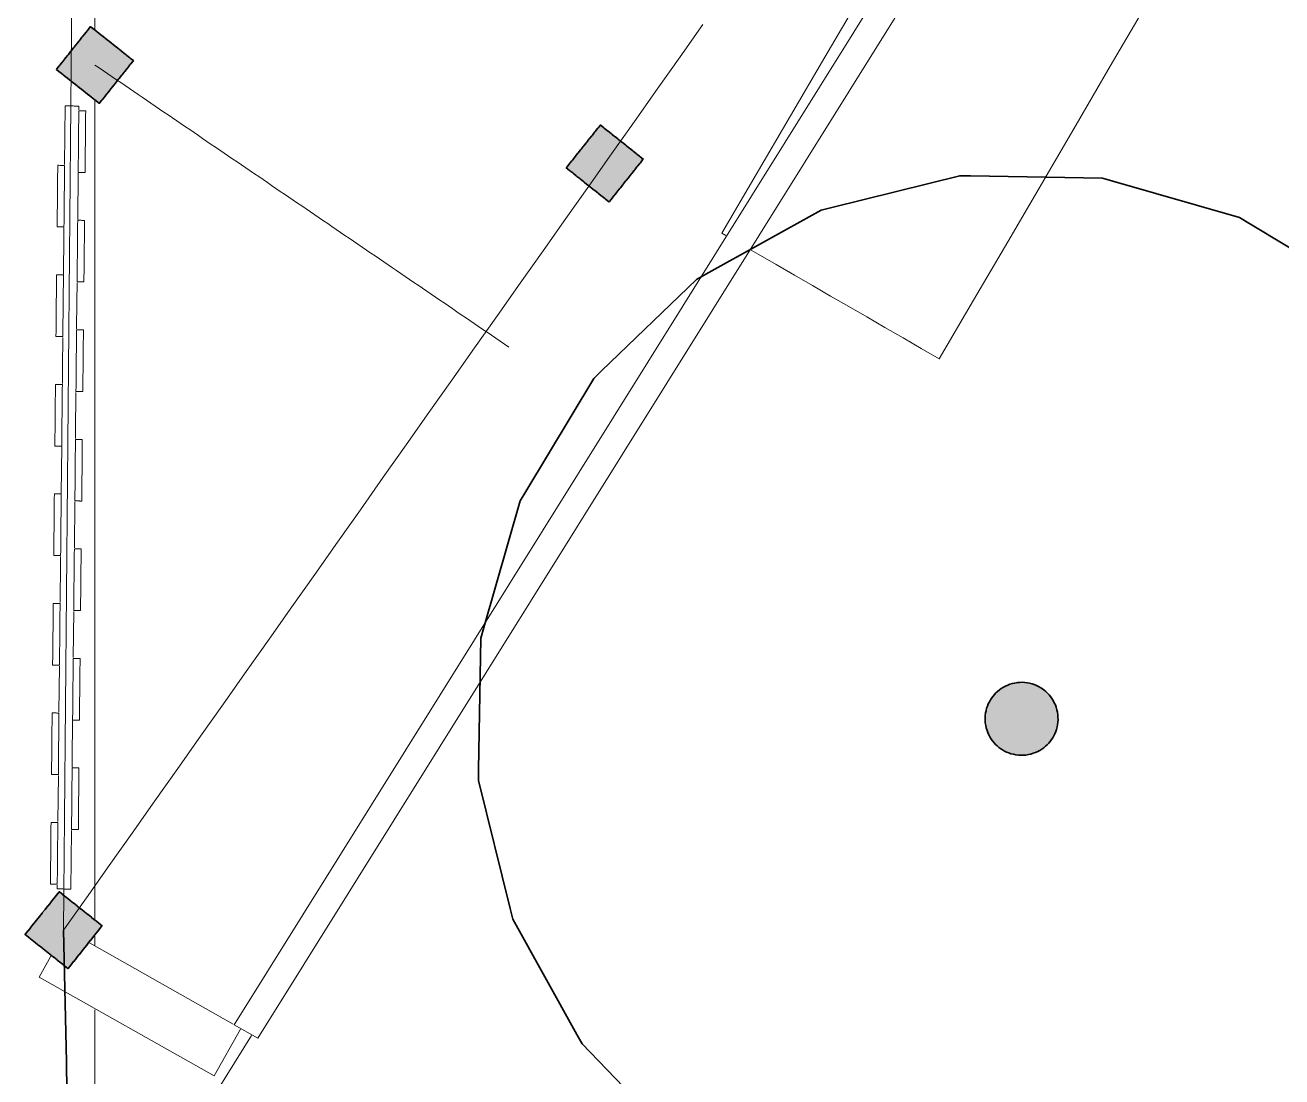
# Model space of a CAD drawing. Header units: millimetres. Extents: x -100577 to 287200, y -212120 to 238461.
# Drawn here: x 32146 to 34899, y 3415 to 5719 of the extents above; entities that cross this region are included whole.
import ezdxf

# ---------------------------------------------------------------- set-up
doc = ezdxf.new("R2010")
doc.units = ezdxf.units.MM
for name, color, linetype, lineweight in [('01_切断（構造・壁）', 7, 'Continuous', 35), ('10_見えがかり', 7, 'Continuous', 13), ('30_敷地・外構', 8, 'Continuous', 9)]:
    doc.layers.add(name, color=color, linetype=linetype, lineweight=lineweight)

msp = doc.modelspace()

# ---------------------------------------------------------------- hatches: boundary and pattern name
at = {"layer": '01_切断（構造・壁）'}
for points in [[(32222.8, 5615.9), (32221.2, 5617.1), (32215, 5622.1), (32216.2, 5623.6), (32221.2, 5629.9), (32222.4, 5631.5), (32227.4, 5637.7), (32228.7, 5639.3), (32233.6, 5645.6), (32234.9, 5647.1), (32239.9, 5653.4), (32241.1, 5654.9), (32246.1, 5661.2), (32247.3, 5662.8), (32252.3, 5669), (32253.6, 5670.6), (32258.5, 5676.9), (32259.8, 5678.4), (32264.8, 5684.7), (32266, 5686.3), (32271, 5692.5), (32272.2, 5694.1), (32277.2, 5700.3), (32278.5, 5701.9), (32283.5, 5708.2), (32284.7, 5709.7), (32289.7, 5716), (32291.2, 5714.7), (32297.5, 5709.8), (32299.1, 5708.5), (32305.3, 5703.5), (32306.9, 5702.3), (32313.2, 5697.3), (32314.7, 5696.1), (32321, 5691.1), (32322.5, 5689.8), (32328.8, 5684.9), (32330.4, 5683.6), (32336.6, 5678.6), (32338.2, 5677.4), (32344.5, 5672.4), (32346, 5671.2), (32352.3, 5666.2), (32353.8, 5664.9), (32360.1, 5660), (32361.7, 5658.7), (32367.9, 5653.7), (32369.5, 5652.5), (32375.8, 5647.5), (32377.3, 5646.3), (32383.6, 5641.3), (32382.3, 5639.7), (32377.4, 5633.5), (32376.1, 5631.9), (32371.1, 5625.6), (32369.9, 5624.1), (32364.9, 5617.8), (32363.7, 5616.2), (32358.7, 5610), (32357.4, 5608.4), (32352.5, 5602.2), (32351.2, 5600.6), (32346.2, 5594.3), (32345, 5592.8), (32340, 5586.5), (32338.8, 5584.9), (32333.8, 5578.7), (32332.5, 5577.1), (32327.6, 5570.9), (32326.3, 5569.3), (32321.3, 5563), (32320.1, 5561.5), (32315.1, 5555.2), (32313.9, 5553.6), (32308.9, 5547.4), (32307.3, 5548.6), (32301.1, 5553.6), (32299.5, 5554.8), (32293.2, 5559.8), (32291.7, 5561.1), (32285.4, 5566.1), (32283.8, 5567.3), (32277.6, 5572.3), (32276, 5573.5), (32269.8, 5578.5), (32268.2, 5579.7), (32261.9, 5584.7), (32260.4, 5586), (32254.1, 5591), (32252.5, 5592.2), (32246.3, 5597.2), (32244.7, 5598.4), (32238.5, 5603.4), (32236.9, 5604.6), (32230.6, 5609.6), (32229.1, 5610.9)], [(33339.5, 5400.1), (33338, 5401.3), (33331.7, 5406.3), (33332.9, 5407.9), (33337.9, 5414.1), (33339.2, 5415.7), (33344.1, 5422), (33345.4, 5423.5), (33350.4, 5429.8), (33351.6, 5431.4), (33356.6, 5437.6), (33357.8, 5439.2), (33362.8, 5445.5), (33364.1, 5447), (33369, 5453.3), (33370.3, 5454.8), (33375.3, 5461.1), (33376.5, 5462.7), (33381.5, 5468.9), (33382.7, 5470.5), (33387.7, 5476.8), (33389, 5478.3), (33393.9, 5484.6), (33395.2, 5486.1), (33400.2, 5492.4), (33401.4, 5494), (33406.4, 5500.2), (33408, 5499), (33414.2, 5494), (33415.8, 5492.8), (33422, 5487.8), (33423.6, 5486.5), (33429.9, 5481.6), (33431.4, 5480.3), (33437.7, 5475.3), (33439.3, 5474.1), (33445.5, 5469.1), (33447.1, 5467.9), (33453.4, 5462.9), (33454.9, 5461.6), (33461.2, 5456.7), (33462.7, 5455.4), (33469, 5450.4), (33470.6, 5449.2), (33476.8, 5444.2), (33478.4, 5443), (33484.7, 5438), (33486.2, 5436.7), (33492.5, 5431.8), (33494, 5430.5), (33500.3, 5425.5), (33499.1, 5424), (33494.1, 5417.7), (33492.8, 5416.1), (33487.9, 5409.9), (33486.6, 5408.3), (33481.6, 5402.1), (33480.4, 5400.5), (33475.4, 5394.2), (33474.2, 5392.7), (33469.2, 5386.4), (33467.9, 5384.8), (33463, 5378.6), (33461.7, 5377), (33456.7, 5370.7), (33455.5, 5369.2), (33450.5, 5362.9), (33449.3, 5361.4), (33444.3, 5355.1), (33443, 5353.5), (33438.1, 5347.3), (33436.8, 5345.7), (33431.8, 5339.4), (33430.6, 5337.9), (33425.6, 5331.6), (33424, 5332.9), (33417.8, 5337.8), (33416.2, 5339.1), (33410, 5344.1), (33408.4, 5345.3), (33402.1, 5350.3), (33400.6, 5351.5), (33394.3, 5356.5), (33392.7, 5357.8), (33386.5, 5362.7), (33384.9, 5364), (33378.6, 5369), (33377.1, 5370.2), (33370.8, 5375.2), (33369.3, 5376.4), (33363, 5381.4), (33361.4, 5382.7), (33355.2, 5387.6), (33353.6, 5388.9), (33347.3, 5393.9), (33345.8, 5395.1)], [(34397.3, 4157.2), (34394.7, 4153.5), (34391.7, 4149.3), (34388.7, 4146), (34385.3, 4142.2), (34381.7, 4139.1), (34377.7, 4135.6), (34373.6, 4132.8), (34369, 4129.8), (34364.5, 4127.6), (34359.4, 4125.1), (34354.5, 4123.5), (34349, 4121.7), (34343.9, 4120.7), (34338.2, 4119.7), (34333, 4119.4), (34327.2, 4119.2), (34322, 4119.6), (34316.3, 4120.2), (34311.4, 4121.3), (34305.9, 4122.6), (34301.3, 4124.3), (34296.1, 4126.3), (34291.9, 4128.5), (34287.2, 4131), (34283.5, 4133.6), (34279.3, 4136.5), (34275.9, 4139.6), (34272.1, 4143), (34269, 4146.6), (34265.5, 4150.6), (34262.8, 4154.7), (34259.8, 4159.3), (34257.5, 4163.8), (34255.1, 4168.9), (34253.4, 4173.8), (34251.6, 4179.2), (34250.7, 4184.3), (34249.6, 4190.1), (34249.4, 4195.3), (34249.1, 4201.1), (34249.6, 4206.2), (34250.1, 4212), (34251.3, 4216.9), (34252.6, 4222.4), (34254.3, 4227), (34256.2, 4232.2), (34258.5, 4236.3), (34261, 4241), (34263.6, 4244.8), (34266.5, 4248.9), (34269.5, 4252.3), (34273, 4256.1), (34276.5, 4259.2), (34280.5, 4262.7), (34284.6, 4265.4), (34289.2, 4268.5), (34293.8, 4270.7), (34298.9, 4273.2), (34303.7, 4274.8), (34309.2, 4276.6), (34314.3, 4277.6), (34320.1, 4278.6), (34325.2, 4278.9), (34331.1, 4279.1), (34336.2, 4278.6), (34341.9, 4278.1), (34346.8, 4277), (34352.4, 4275.7), (34357, 4274), (34362.1, 4272), (34366.3, 4269.8), (34371, 4267.3), (34374.7, 4264.7), (34378.9, 4261.8), (34382.3, 4258.7), (34386.1, 4255.3), (34389.2, 4251.7), (34392.7, 4247.7), (34395.4, 4243.6), (34398.5, 4239), (34400.7, 4234.5), (34403.2, 4229.4), (34404.8, 4224.5), (34406.6, 4219), (34407.5, 4213.9), (34408.6, 4208.2), (34408.8, 4203), (34409.1, 4197.2), (34408.6, 4192.1), (34408.1, 4186.3), (34406.9, 4181.4), (34405.7, 4175.9), (34403.9, 4171.3), (34402, 4166.1), (34399.8, 4161.9)], [(32154.3, 3720.2), (32153.9, 3720.5), (32146.5, 3726.4), (32146.8, 3726.8), (32152.7, 3734.3), (32153, 3734.7), (32158.9, 3742.1), (32159.2, 3742.5), (32165.1, 3749.9), (32165.5, 3750.3), (32171.4, 3757.7), (32171.7, 3758.2), (32177.6, 3765.6), (32177.9, 3766), (32183.8, 3773.4), (32184.1, 3773.8), (32190, 3781.2), (32190.4, 3781.6), (32196.3, 3789), (32196.6, 3789.5), (32202.5, 3796.9), (32202.8, 3797.3), (32208.7, 3804.7), (32209, 3805.1), (32214.9, 3812.5), (32215.3, 3812.9), (32221.2, 3820.3), (32221.6, 3820), (32229, 3814.1), (32229.4, 3813.8), (32236.8, 3807.9), (32237.2, 3807.6), (32244.6, 3801.7), (32245.1, 3801.3), (32252.5, 3795.4), (32252.9, 3795.1), (32260.3, 3789.2), (32260.7, 3788.9), (32268.1, 3783), (32268.5, 3782.7), (32275.9, 3776.8), (32276.4, 3776.4), (32283.8, 3770.5), (32284.2, 3770.2), (32291.6, 3764.3), (32292, 3764), (32299.4, 3758.1), (32299.8, 3757.8), (32307.3, 3751.9), (32307.7, 3751.5), (32315.1, 3745.6), (32314.7, 3745.2), (32308.9, 3737.8), (32308.5, 3737.4), (32302.6, 3730), (32302.3, 3729.6), (32296.4, 3722.2), (32296.1, 3721.8), (32290.2, 3714.3), (32289.8, 3713.9), (32284, 3706.5), (32283.6, 3706.1), (32277.7, 3698.7), (32277.4, 3698.3), (32271.5, 3690.9), (32271.2, 3690.5), (32265.3, 3683), (32264.9, 3682.6), (32259.1, 3675.2), (32258.7, 3674.8), (32252.8, 3667.4), (32252.5, 3667), (32246.6, 3659.6), (32246.3, 3659.1), (32240.4, 3651.7), (32240, 3652.1), (32232.5, 3658), (32232.1, 3658.3), (32224.7, 3664.2), (32224.3, 3664.5), (32216.9, 3670.4), (32216.5, 3670.7), (32209.1, 3676.6), (32208.7, 3677), (32201.2, 3682.9), (32200.8, 3683.2), (32193.4, 3689.1), (32193, 3689.4), (32185.6, 3695.3), (32185.2, 3695.6), (32177.8, 3701.5), (32177.4, 3701.9), (32169.9, 3707.8), (32169.5, 3708.1), (32162.1, 3714), (32161.7, 3714.3)]]:
    msp.add_hatch(color=7, dxfattribs=at).paths.add_polyline_path(points)

# ---------------------------------------------------------------- linework, layer by layer
for points in [[(32222.8, 5615.9), (32221.2, 5617.1), (32215, 5622.1), (32216.2, 5623.6), (32221.2, 5629.9), (32222.4, 5631.5), (32227.4, 5637.7), (32228.7, 5639.3), (32233.6, 5645.6), (32234.9, 5647.1), (32239.9, 5653.4), (32241.1, 5654.9), (32246.1, 5661.2), (32247.3, 5662.8), (32252.3, 5669), (32253.6, 5670.6), (32258.5, 5676.9), (32259.8, 5678.4), (32264.8, 5684.7), (32266, 5686.3), (32271, 5692.5), (32272.2, 5694.1), (32277.2, 5700.3), (32278.5, 5701.9), (32283.5, 5708.2), (32284.7, 5709.7), (32289.7, 5716), (32291.2, 5714.7), (32297.5, 5709.8), (32299.1, 5708.5), (32305.3, 5703.5), (32306.9, 5702.3), (32313.2, 5697.3), (32314.7, 5696.1), (32321, 5691.1), (32322.5, 5689.8), (32328.8, 5684.9), (32330.4, 5683.6), (32336.6, 5678.6), (32338.2, 5677.4), (32344.5, 5672.4), (32346, 5671.2), (32352.3, 5666.2), (32353.8, 5664.9), (32360.1, 5660), (32361.7, 5658.7), (32367.9, 5653.7), (32369.5, 5652.5), (32375.8, 5647.5), (32377.3, 5646.3), (32383.6, 5641.3), (32382.3, 5639.7), (32377.4, 5633.5), (32376.1, 5631.9), (32371.1, 5625.6), (32369.9, 5624.1), (32364.9, 5617.8), (32363.7, 5616.2), (32358.7, 5610), (32357.4, 5608.4), (32352.5, 5602.2), (32351.2, 5600.6), (32346.2, 5594.3), (32345, 5592.8), (32340, 5586.5), (32338.8, 5584.9), (32333.8, 5578.7), (32332.5, 5577.1), (32327.6, 5570.9), (32326.3, 5569.3), (32321.3, 5563), (32320.1, 5561.5), (32315.1, 5555.2), (32313.9, 5553.6), (32308.9, 5547.4), (32307.3, 5548.6), (32301.1, 5553.6), (32299.5, 5554.8), (32293.2, 5559.8), (32291.7, 5561.1), (32285.4, 5566.1), (32283.8, 5567.3), (32277.6, 5572.3), (32276, 5573.5), (32269.8, 5578.5), (32268.2, 5579.7), (32261.9, 5584.7), (32260.4, 5586), (32254.1, 5591), (32252.5, 5592.2), (32246.3, 5597.2), (32244.7, 5598.4), (32238.5, 5603.4), (32236.9, 5604.6), (32230.6, 5609.6), (32229.1, 5610.9), (32222.8, 5615.9)], [(33339.5, 5400.1), (33338, 5401.3), (33331.7, 5406.3), (33332.9, 5407.9), (33337.9, 5414.1), (33339.2, 5415.7), (33344.1, 5422), (33345.4, 5423.5), (33350.4, 5429.8), (33351.6, 5431.4), (33356.6, 5437.6), (33357.8, 5439.2), (33362.8, 5445.5), (33364.1, 5447), (33369, 5453.3), (33370.3, 5454.8), (33375.3, 5461.1), (33376.5, 5462.7), (33381.5, 5468.9), (33382.7, 5470.5), (33387.7, 5476.8), (33389, 5478.3), (33393.9, 5484.6), (33395.2, 5486.1), (33400.2, 5492.4), (33401.4, 5494), (33406.4, 5500.2), (33408, 5499), (33414.2, 5494), (33415.8, 5492.8), (33422, 5487.8), (33423.6, 5486.5), (33429.9, 5481.6), (33431.4, 5480.3), (33437.7, 5475.3), (33439.3, 5474.1), (33445.5, 5469.1), (33447.1, 5467.9), (33453.4, 5462.9), (33454.9, 5461.6), (33461.2, 5456.7), (33462.7, 5455.4), (33469, 5450.4), (33470.6, 5449.2), (33476.8, 5444.2), (33478.4, 5443), (33484.7, 5438), (33486.2, 5436.7), (33492.5, 5431.8), (33494, 5430.5), (33500.3, 5425.5), (33499.1, 5424), (33494.1, 5417.7), (33492.8, 5416.1), (33487.9, 5409.9), (33486.6, 5408.3), (33481.6, 5402.1), (33480.4, 5400.5), (33475.4, 5394.2), (33474.2, 5392.7), (33469.2, 5386.4), (33467.9, 5384.8), (33463, 5378.6), (33461.7, 5377), (33456.7, 5370.7), (33455.5, 5369.2), (33450.5, 5362.9), (33449.3, 5361.4), (33444.3, 5355.1), (33443, 5353.5), (33438.1, 5347.3), (33436.8, 5345.7), (33431.8, 5339.4), (33430.6, 5337.9), (33425.6, 5331.6), (33424, 5332.9), (33417.8, 5337.8), (33416.2, 5339.1), (33410, 5344.1), (33408.4, 5345.3), (33402.1, 5350.3), (33400.6, 5351.5), (33394.3, 5356.5), (33392.7, 5357.8), (33386.5, 5362.7), (33384.9, 5364), (33378.6, 5369), (33377.1, 5370.2), (33370.8, 5375.2), (33369.3, 5376.4), (33363, 5381.4), (33361.4, 5382.7), (33355.2, 5387.6), (33353.6, 5388.9), (33347.3, 5393.9), (33345.8, 5395.1), (33339.5, 5400.1)], [(33354.8, 3507.6), (33214.8, 3760.2), (33209, 3783.4), (33139.2, 4063.6), (33139.6, 4087.4), (33144.6, 4376.2), (33151.2, 4399.1), (33230.8, 4676.7), (33243.1, 4697.2), (33391.8, 4944.7), (33409, 4961.3), (33616.7, 5161.9), (33637.6, 5173.4), (33890.2, 5313.4), (33913.3, 5319.2), (34193.5, 5389.1), (34217.4, 5388.7), (34506.1, 5383.6), (34529.1, 5377), (34806.7, 5297.4), (34827.1, 5285.1), (35074.7, 5136.4)], [(34397.3, 4157.2), (34394.7, 4153.5), (34391.7, 4149.3), (34388.7, 4146), (34385.3, 4142.2), (34381.7, 4139.1), (34377.7, 4135.6), (34373.6, 4132.8), (34369, 4129.8), (34364.5, 4127.6), (34359.4, 4125.1), (34354.5, 4123.5), (34349, 4121.7), (34343.9, 4120.7), (34338.2, 4119.7), (34333, 4119.4), (34327.2, 4119.2), (34322, 4119.6), (34316.3, 4120.2), (34311.4, 4121.3), (34305.9, 4122.6), (34301.3, 4124.3), (34296.1, 4126.3), (34291.9, 4128.5), (34287.2, 4131), (34283.5, 4133.6), (34279.3, 4136.5), (34275.9, 4139.6), (34272.1, 4143), (34269, 4146.6), (34265.5, 4150.6), (34262.8, 4154.7), (34259.8, 4159.3), (34257.5, 4163.8), (34255.1, 4168.9), (34253.4, 4173.8), (34251.6, 4179.2), (34250.7, 4184.3), (34249.6, 4190.1), (34249.4, 4195.3), (34249.1, 4201.1), (34249.6, 4206.2), (34250.1, 4212), (34251.3, 4216.9), (34252.6, 4222.4), (34254.3, 4227), (34256.2, 4232.2), (34258.5, 4236.3), (34261, 4241), (34263.6, 4244.8), (34266.5, 4248.9), (34269.5, 4252.3), (34273, 4256.1), (34276.5, 4259.2), (34280.5, 4262.7), (34284.6, 4265.4), (34289.2, 4268.5), (34293.8, 4270.7), (34298.9, 4273.2), (34303.7, 4274.8), (34309.2, 4276.6), (34314.3, 4277.6), (34320.1, 4278.6), (34325.2, 4278.9), (34331.1, 4279.1), (34336.2, 4278.6), (34341.9, 4278.1), (34346.8, 4277), (34352.4, 4275.7), (34357, 4274), (34362.1, 4272), (34366.3, 4269.8), (34371, 4267.3), (34374.7, 4264.7), (34378.9, 4261.8), (34382.3, 4258.7), (34386.1, 4255.3), (34389.2, 4251.7), (34392.7, 4247.7), (34395.4, 4243.6), (34398.5, 4239), (34400.7, 4234.5), (34403.2, 4229.4), (34404.8, 4224.5), (34406.6, 4219), (34407.5, 4213.9), (34408.6, 4208.2), (34408.8, 4203), (34409.1, 4197.2), (34408.6, 4192.1), (34408.1, 4186.3), (34406.9, 4181.4), (34405.7, 4175.9), (34403.9, 4171.3), (34402, 4166.1), (34399.8, 4161.9), (34397.3, 4157.2)], [(32154.3, 3720.2), (32153.9, 3720.5), (32146.5, 3726.4), (32146.8, 3726.8), (32152.7, 3734.3), (32153, 3734.7), (32158.9, 3742.1), (32159.2, 3742.5), (32165.1, 3749.9), (32165.5, 3750.3), (32171.4, 3757.7), (32171.7, 3758.2), (32177.6, 3765.6), (32177.9, 3766), (32183.8, 3773.4), (32184.1, 3773.8), (32190, 3781.2), (32190.4, 3781.6), (32196.3, 3789), (32196.6, 3789.5), (32202.5, 3796.9), (32202.8, 3797.3), (32208.7, 3804.7), (32209, 3805.1), (32214.9, 3812.5), (32215.3, 3812.9), (32221.2, 3820.3), (32221.6, 3820), (32229, 3814.1), (32229.4, 3813.8), (32236.8, 3807.9), (32237.2, 3807.6), (32244.6, 3801.7), (32245.1, 3801.3), (32252.5, 3795.4), (32252.9, 3795.1), (32260.3, 3789.2), (32260.7, 3788.9), (32268.1, 3783), (32268.5, 3782.7), (32275.9, 3776.8), (32276.4, 3776.4), (32283.8, 3770.5), (32284.2, 3770.2), (32291.6, 3764.3), (32292, 3764), (32299.4, 3758.1), (32299.8, 3757.8), (32307.3, 3751.9), (32307.7, 3751.5), (32315.1, 3745.6), (32314.7, 3745.2), (32308.9, 3737.8), (32308.5, 3737.4), (32302.6, 3730), (32302.3, 3729.6), (32296.4, 3722.2), (32296.1, 3721.8), (32290.2, 3714.3), (32289.8, 3713.9), (32284, 3706.5), (32283.6, 3706.1), (32277.7, 3698.7), (32277.4, 3698.3), (32271.5, 3690.9), (32271.2, 3690.5), (32265.3, 3683), (32264.9, 3682.6), (32259.1, 3675.2), (32258.7, 3674.8), (32252.8, 3667.4), (32252.5, 3667), (32246.6, 3659.6), (32246.3, 3659.1), (32240.4, 3651.7), (32240, 3652.1), (32232.5, 3658), (32232.1, 3658.3), (32224.7, 3664.2), (32224.3, 3664.5), (32216.9, 3670.4), (32216.5, 3670.7), (32209.1, 3676.6), (32208.7, 3677), (32201.2, 3682.9), (32200.8, 3683.2), (32193.4, 3689.1), (32193, 3689.4), (32185.6, 3695.3), (32185.2, 3695.6), (32177.8, 3701.5), (32177.4, 3701.9), (32169.9, 3707.8), (32169.5, 3708.1), (32162.1, 3714), (32161.7, 3714.3), (32154.3, 3720.2)], [(32238.1, 3383.5), (32237.5, 3414.8), (32237.4, 3415.7), (32236.8, 3446.9), (32236.8, 3447.8), (32236.1, 3479), (32236.1, 3479.9), (32235.4, 3511.2), (32235.4, 3512), (32234.8, 3543.3), (32234.8, 3544.2), (32234.1, 3575.4), (32234.1, 3576.3), (32233.4, 3607.5), (32233.4, 3608.4), (32232.8, 3639.7), (32232.8, 3640.6), (32232.1, 3671.8), (32232.1, 3672.7), (32231.4, 3703.9), (32231.4, 3704.8), (32230.8, 3736)], [(33567, 3279), (33366.4, 3486.8), (33354.8, 3507.6)]]:
    msp.add_lwpolyline(points, dxfattribs=at)
at = {"layer": '10_見えがかり'}
for points in [[(32604.3, 3528.9), (35695.3, 8482.1)], [(35746.7, 8451.1), (32656.5, 3499.4), (32604.3, 3528.9)], [(32299.2, 7304.6), (32299.2, 6904), (32299.3, 5904.1), (32299.3, 5710.9)], [(33681.1, 5258.3), (33672.7, 5263.2), (33747.8, 5391.8), (33822.9, 5520.4), (33898.1, 5649), (33973.2, 5777.6), (34048.3, 5906.2), (34123.4, 6034.8), (34198.5, 6163.4), (34273.7, 6292), (34348.8, 6420.6)], [(34972.9, 6398.7), (34898, 6270.4), (34823.1, 6142.2), (34748.2, 6013.9), (34673.3, 5885.7), (34523.4, 5629.1), (34448.5, 5500.9), (34298.7, 5244.4), (34223.8, 5116.1), (34148.8, 4987.8), (34109.2, 5010.8), (34069.5, 5033.7), (34029.8, 5056.7), (33990.1, 5079.6), (33950.4, 5102.6), (33910.8, 5125.5), (33871.1, 5148.4), (33831.4, 5171.4), (33791.7, 5194.3), (33752.1, 5217.3), (33736.5, 5226.3)], [(32232.9, 5413.7), (32234.2, 5542.1), (32236.7, 5542.1)], [(32236.7, 5542.1), (32239.2, 5542.1), (32241.7, 5542.1), (32244.2, 5542), (32246.7, 5542), (32251.7, 5542), (32254.2, 5541.9), (32256.7, 5541.9), (32259.2, 5541.9), (32261.7, 5541.9), (32264.2, 5541.8), (32264.1, 5533.4)], [(32299.3, 5552.5), (32299.3, 4904.2), (32299.4, 3760.7)], [(32263.4, 5463.9), (32263.5, 5475.2), (32263.6, 5486.4), (32263.7, 5497.7), (32263.9, 5508.9), (32264, 5520.2), (32264.1, 5531.4), (32265.3, 5531.4), (32266.6, 5531.4), (32267.8, 5531.4), (32269.1, 5531.4), (32270.3, 5531.4), (32271.6, 5531.3), (32272.8, 5531.3), (32274.1, 5531.3), (32277.8, 5531.3), (32279.1, 5531.3), (32279, 5520), (32278.9, 5508.8), (32278.7, 5497.5), (32278.6, 5486.3), (32278.5, 5475), (32278.4, 5463.8), (32278.2, 5441.3), (32278.1, 5430), (32277.9, 5418.8), (32277.8, 5407.5), (32277.7, 5396.3), (32276.5, 5396.3), (32275.2, 5396.3), (32274, 5396.3), (32272.7, 5396.3), (32270.2, 5396.3), (32269, 5396.4), (32267.7, 5396.4), (32266.5, 5396.4), (32265.2, 5396.4), (32264, 5396.4), (32262.7, 5396.4), (32262.8, 5407.7), (32262.9, 5418.9), (32263.1, 5430.2), (32263.2, 5441.4), (32263.4, 5463.9)], [(32217.2, 5344.4), (32217.3, 5355.6), (32217.4, 5366.9), (32217.5, 5378.1), (32217.6, 5389.4), (32217.8, 5400.6), (32217.9, 5411.9), (32219.1, 5411.9), (32220.4, 5411.9), (32222.9, 5411.8), (32224.1, 5411.8), (32226.6, 5411.8), (32227.9, 5411.8), (32230.4, 5411.8), (32231.6, 5411.7), (32232.9, 5411.7), (32232.8, 5400.5), (32232.6, 5389.2), (32232.5, 5378), (32232.4, 5366.7), (32232.2, 5344.2), (32232.1, 5333), (32232, 5321.7), (32231.8, 5310.5), (32231.6, 5288), (32231.5, 5276.7), (32230.2, 5276.7), (32229, 5276.8), (32226.5, 5276.8), (32225.2, 5276.8), (32224, 5276.8), (32222.7, 5276.8), (32221.5, 5276.8), (32219, 5276.9), (32217.7, 5276.9), (32216.5, 5276.9), (32216.6, 5288.1), (32216.8, 5310.6), (32217, 5321.9), (32217.1, 5333.1), (32217.2, 5344.4)], [(32262.7, 5394.4), (32261.7, 5293.4)], [(32264.1, 5291.4), (32265.4, 5291.4), (32266.6, 5291.4), (32267.9, 5291.4), (32269.1, 5291.4), (32270.4, 5291.3), (32271.6, 5291.3), (32272.9, 5291.3), (32275.4, 5291.3), (32276.6, 5291.3), (32276.5, 5280), (32276.4, 5268.8), (32276.3, 5257.5), (32276.2, 5246.3), (32276.1, 5235), (32276, 5223.8), (32275.8, 5212.5), (32275.7, 5201.3), (32275.6, 5190), (32275.5, 5178.8), (32275.4, 5167.5), (32275.3, 5156.3), (32274, 5156.3), (32272.8, 5156.3), (32271.5, 5156.3), (32270.3, 5156.3), (32269, 5156.3), (32267.8, 5156.4), (32265.3, 5156.4), (32264, 5156.4), (32262.8, 5156.4), (32261.5, 5156.4), (32260.3, 5156.4), (32260.4, 5167.7), (32260.5, 5178.9), (32260.6, 5190.2), (32260.7, 5201.4), (32260.8, 5212.7), (32261.1, 5235.2), (32261.2, 5246.4), (32261.3, 5257.7), (32261.4, 5268.9), (32261.5, 5280.2), (32261.6, 5291.4), (32264.1, 5291.4)], [(32230.4, 5173.7), (32231.3, 5256.2), (32231.5, 5274.7)], [(32214.7, 5104.4), (32214.8, 5115.6), (32215, 5126.9), (32215.1, 5138.1), (32215.2, 5149.4), (32215.3, 5160.6), (32215.4, 5171.9), (32216.7, 5171.9), (32217.9, 5171.9), (32219.2, 5171.9), (32220.4, 5171.8), (32221.7, 5171.8), (32222.9, 5171.8), (32224.2, 5171.8), (32225.4, 5171.8), (32226.7, 5171.8), (32229.2, 5171.8), (32230.4, 5171.7), (32230.3, 5160.5), (32230.2, 5149.2), (32230.1, 5138), (32230, 5126.7), (32229.8, 5115.5), (32229.7, 5104.2), (32229.6, 5093), (32229.5, 5081.7), (32229.4, 5070.5), (32229.3, 5059.2), (32229.2, 5048), (32229, 5036.7), (32226.5, 5036.8), (32225.3, 5036.8), (32224, 5036.8), (32222.8, 5036.8), (32221.5, 5036.8), (32220.3, 5036.8), (32219, 5036.9), (32217.8, 5036.9), (32216.5, 5036.9), (32215.3, 5036.9), (32214, 5036.9), (32214.2, 5048.2), (32214.3, 5059.4), (32214.4, 5070.6), (32214.6, 5093.1), (32214.7, 5104.4)], [(32260.2, 5154.4), (32259.8, 5112.9), (32259.2, 5053.4)], [(32258.5, 4983.9), (32258.6, 4995.2), (32258.7, 5006.4), (32258.8, 5017.7), (32259, 5028.9), (32259.1, 5040.2), (32259.2, 5051.4), (32260.4, 5051.4), (32261.7, 5051.4), (32262.9, 5051.4), (32264.2, 5051.4), (32265.4, 5051.4), (32266.7, 5051.4), (32267.9, 5051.4), (32270.4, 5051.3), (32271.7, 5051.3), (32272.9, 5051.3), (32274.2, 5051.3), (32274.1, 5040), (32273.8, 5017.5), (32273.7, 5006.3), (32273.6, 4995), (32273.5, 4983.8), (32273.4, 4972.5), (32273.3, 4961.3), (32273.2, 4950), (32272.9, 4927.5), (32272.8, 4916.3), (32271.6, 4916.3), (32270.3, 4916.3), (32267.8, 4916.3), (32264.1, 4916.4), (32262.8, 4916.4), (32261.6, 4916.4), (32260.3, 4916.4), (32259.1, 4916.4), (32257.8, 4916.4), (32257.9, 4927.7), (32258, 4938.9), (32258.2, 4950.2), (32258.3, 4961.4), (32258.5, 4983.9)], [(32228, 4933.8), (32228.4, 4970.2), (32229, 5034.7)], [(32215.5, 4931.9), (32216.7, 4931.9), (32218, 4931.9), (32219.2, 4931.8), (32220.5, 4931.8), (32221.7, 4931.8), (32223, 4931.8), (32224.2, 4931.8), (32226.7, 4931.8), (32228, 4931.8), (32227.9, 4920.5), (32227.7, 4909.3), (32227.6, 4898), (32227.5, 4886.8), (32227.3, 4864.3), (32227.2, 4853), (32227.1, 4841.8), (32226.9, 4830.5), (32226.8, 4819.3), (32226.7, 4808), (32226.6, 4796.8), (32225.3, 4796.8), (32224.1, 4796.8), (32222.8, 4796.8), (32221.6, 4796.8), (32220.3, 4796.8), (32217.8, 4796.9), (32216.6, 4796.9), (32214.1, 4796.9), (32212.8, 4796.9), (32211.6, 4796.9), (32211.7, 4808.2), (32211.8, 4819.4), (32211.9, 4830.7), (32212.1, 4841.9), (32212.2, 4853.2), (32212.3, 4864.4), (32212.4, 4875.7), (32212.5, 4886.9), (32212.6, 4898.2), (32212.7, 4909.4), (32212.9, 4920.7), (32213, 4931.9), (32215.5, 4931.9)], [(32257.8, 4914.4), (32256.9, 4826.9), (32256.8, 4813.5)], [(32225.5, 4693.8), (32226.6, 4794.8)], [(32256.1, 4744), (32256.2, 4755.2), (32256.3, 4766.5), (32256.6, 4800.2), (32256.7, 4811.5), (32258, 4811.4), (32259.2, 4811.4), (32260.5, 4811.4), (32261.7, 4811.4), (32263, 4811.4), (32265.5, 4811.4), (32266.7, 4811.4), (32269.2, 4811.3), (32270.5, 4811.3), (32271.7, 4811.3), (32271.6, 4800.1), (32271.5, 4788.8), (32271.3, 4766.3), (32271.2, 4755.1), (32271.1, 4743.8), (32270.8, 4721.3), (32270.7, 4710.1), (32270.6, 4698.8), (32270.5, 4687.6), (32270.4, 4676.3), (32269.1, 4676.3), (32267.9, 4676.3), (32266.6, 4676.3), (32265.4, 4676.4), (32264.1, 4676.4), (32261.6, 4676.4), (32260.4, 4676.4), (32259.1, 4676.4), (32257.9, 4676.4), (32256.6, 4676.4), (32255.4, 4676.5), (32255.5, 4687.7), (32255.7, 4710.2), (32255.8, 4721.5), (32256.1, 4744)], [(32209.8, 4624.4), (32209.9, 4635.7), (32210.1, 4646.9), (32210.2, 4658.2), (32210.3, 4669.4), (32210.4, 4680.7), (32210.5, 4691.9), (32211.8, 4691.9), (32213, 4691.9), (32214.3, 4691.9), (32215.5, 4691.9), (32216.8, 4691.9), (32218, 4691.8), (32219.3, 4691.8), (32220.5, 4691.8), (32221.8, 4691.8), (32223, 4691.8), (32224.3, 4691.8), (32225.5, 4691.8), (32225.4, 4680.5), (32225.2, 4658), (32225.1, 4646.8), (32224.9, 4635.5), (32224.8, 4624.3), (32224.7, 4613), (32224.6, 4601.8), (32224.5, 4590.5), (32224.4, 4579.3), (32224.3, 4568), (32224.1, 4556.8), (32222.9, 4556.8), (32221.6, 4556.8), (32220.4, 4556.8), (32219.1, 4556.8), (32217.9, 4556.8), (32216.6, 4556.8), (32215.4, 4556.9), (32214.1, 4556.9), (32212.9, 4556.9), (32211.6, 4556.9), (32210.4, 4556.9), (32209.1, 4556.9), (32209.3, 4568.2), (32209.4, 4579.4), (32209.5, 4590.7), (32209.6, 4601.9), (32209.7, 4613.2), (32209.8, 4624.4)], [(32255.3, 4674.5), (32254.3, 4573.5)], [(32253.7, 4515.2), (32253.8, 4526.5), (32254.1, 4549), (32254.2, 4560.2), (32254.3, 4571.5), (32255.5, 4571.5), (32256.8, 4571.4), (32258, 4571.4), (32259.3, 4571.4), (32260.5, 4571.4), (32261.8, 4571.4), (32263, 4571.4), (32264.3, 4571.4), (32265.5, 4571.4), (32266.8, 4571.3), (32269.3, 4571.3), (32269.2, 4560.1), (32269.1, 4548.8), (32268.8, 4526.3), (32268.7, 4515.1), (32268.6, 4503.8), (32268.4, 4481.3), (32268.3, 4470.1), (32268.1, 4458.8), (32268, 4447.6), (32267.9, 4436.3), (32266.7, 4436.3), (32264.2, 4436.4), (32262.9, 4436.4), (32261.7, 4436.4), (32259.2, 4436.4), (32257.9, 4436.4), (32256.7, 4436.4), (32255.4, 4436.4), (32254.2, 4436.5), (32252.9, 4436.5), (32253, 4447.7), (32253.1, 4459), (32253.3, 4470.2), (32253.4, 4481.5), (32253.7, 4515.2)], [(32223.1, 4453.8), (32224, 4541.3), (32224.1, 4554.8)], [(32207.4, 4384.4), (32207.5, 4395.7), (32207.6, 4406.9), (32207.7, 4418.2), (32207.8, 4429.4), (32208, 4440.7), (32208.1, 4451.9), (32209.3, 4451.9), (32210.6, 4451.9), (32211.8, 4451.9), (32213.1, 4451.9), (32214.3, 4451.9), (32215.6, 4451.9), (32216.8, 4451.8), (32218.1, 4451.8), (32219.3, 4451.8), (32220.6, 4451.8), (32221.8, 4451.8), (32223.1, 4451.8), (32223, 4440.5), (32222.8, 4429.3), (32222.7, 4418), (32222.6, 4406.8), (32222.4, 4384.3), (32222.3, 4373), (32222.2, 4361.8), (32222, 4350.5), (32221.9, 4339.3), (32221.8, 4328), (32221.7, 4316.8), (32220.4, 4316.8), (32219.2, 4316.8), (32217.9, 4316.8), (32216.7, 4316.8), (32215.4, 4316.8), (32214.2, 4316.9), (32212.9, 4316.9), (32211.7, 4316.9), (32210.4, 4316.9), (32209.2, 4316.9), (32207.9, 4316.9), (32206.7, 4316.9), (32206.9, 4339.4), (32207, 4350.7), (32207.2, 4361.9), (32207.3, 4373.2), (32207.4, 4384.4)], [(32252.9, 4434.5), (32251.9, 4333.5)], [(32254.3, 4331.5), (32256.8, 4331.4), (32258.1, 4331.4), (32259.3, 4331.4), (32261.8, 4331.4), (32263.1, 4331.4), (32264.3, 4331.4), (32265.6, 4331.3), (32266.8, 4331.3), (32266.7, 4320.1), (32266.6, 4308.8), (32266.5, 4297.6), (32266.4, 4286.3), (32266.2, 4263.8), (32266, 4252.6), (32265.9, 4241.3), (32265.8, 4230.1), (32265.7, 4218.8), (32265.6, 4207.6), (32265.5, 4196.3), (32264.2, 4196.3), (32263, 4196.4), (32261.7, 4196.4), (32260.5, 4196.4), (32259.2, 4196.4), (32258, 4196.4), (32255.5, 4196.4), (32254.2, 4196.4), (32253, 4196.5), (32251.7, 4196.5), (32250.5, 4196.5), (32250.7, 4219), (32250.8, 4230.2), (32250.9, 4241.5), (32251.2, 4264), (32251.3, 4275.2), (32251.4, 4286.5), (32251.5, 4297.7), (32251.6, 4309), (32251.8, 4331.5), (32254.3, 4331.5)], [(32220.6, 4213.8), (32221.7, 4314.8)], [(32204.9, 4144.4), (32205.1, 4155.7), (32205.2, 4166.9), (32205.3, 4178.2), (32205.4, 4189.4), (32205.5, 4200.7), (32205.6, 4211.9), (32206.9, 4211.9), (32208.1, 4211.9), (32209.4, 4211.9), (32210.6, 4211.9), (32211.9, 4211.9), (32213.1, 4211.9), (32214.4, 4211.9), (32215.6, 4211.8), (32216.9, 4211.8), (32218.1, 4211.8), (32219.4, 4211.8), (32220.6, 4211.8), (32220.5, 4200.5), (32220.4, 4189.3), (32220.2, 4166.8), (32220, 4155.5), (32219.9, 4144.3), (32219.8, 4133), (32219.7, 4121.8), (32219.6, 4110.5), (32219.5, 4099.3), (32219.4, 4088), (32219.2, 4076.8), (32218, 4076.8), (32216.7, 4076.8), (32215.5, 4076.8), (32214.2, 4076.8), (32213, 4076.9), (32210.5, 4076.9), (32209.2, 4076.9), (32208, 4076.9), (32206.7, 4076.9), (32205.5, 4076.9), (32204.2, 4077), (32204.4, 4088.2), (32204.5, 4099.5), (32204.6, 4110.7), (32204.7, 4121.9), (32204.9, 4144.4)], [(32250.4, 4194.5), (32249.6, 4112), (32249.4, 4093.5)], [(32218.2, 3973.8), (32219.2, 4074.8)], [(32251.9, 4091.5), (32255.6, 4091.4), (32256.9, 4091.4), (32258.1, 4091.4), (32259.4, 4091.4), (32260.6, 4091.4), (32261.9, 4091.4), (32263.1, 4091.4), (32264.4, 4091.3), (32264.3, 4080.1), (32264.2, 4068.8), (32263.9, 4046.3), (32263.8, 4035.1), (32263.7, 4023.8), (32263.6, 4012.6), (32263.5, 4001.3), (32263.4, 3990.1), (32263.2, 3978.8), (32263.1, 3967.6), (32263, 3956.3), (32261.8, 3956.4), (32260.5, 3956.4), (32259.3, 3956.4), (32258, 3956.4), (32256.8, 3956.4), (32254.3, 3956.4), (32253, 3956.4), (32251.8, 3956.5), (32250.5, 3956.5), (32249.3, 3956.5), (32248, 3956.5), (32248.1, 3967.7), (32248.2, 3979), (32248.4, 3990.2), (32248.5, 4001.5), (32248.7, 4024), (32248.8, 4035.2), (32248.9, 4046.5), (32249.1, 4057.7), (32249.2, 4069), (32249.3, 4080.2), (32249.4, 4091.5), (32251.9, 4091.5)], [(32205.7, 3971.9), (32206.9, 3971.9), (32208.2, 3971.9), (32209.4, 3971.9), (32210.7, 3971.9), (32211.9, 3971.9), (32213.2, 3971.9), (32214.4, 3971.8), (32215.7, 3971.8), (32216.9, 3971.8), (32218.2, 3971.8), (32218.1, 3960.6), (32217.9, 3949.3), (32217.8, 3938.1), (32217.7, 3926.8), (32217.5, 3904.3), (32217.4, 3893.1), (32217.3, 3881.8), (32217.1, 3870.6), (32217, 3859.3), (32216.9, 3848.1), (32216.8, 3836.8), (32215.5, 3836.8), (32214.3, 3836.8), (32213, 3836.8), (32210.5, 3836.9), (32209.3, 3836.9), (32208, 3836.9), (32206.8, 3836.9), (32204.3, 3836.9), (32203, 3837), (32201.8, 3837), (32201.9, 3848.2), (32202, 3859.5), (32202.1, 3870.7), (32202.3, 3882), (32202.4, 3893.2), (32202.5, 3904.5), (32202.6, 3915.7), (32202.7, 3927), (32202.8, 3938.2), (32202.9, 3949.5), (32203.1, 3960.7), (32203.2, 3972), (32205.7, 3971.9)], [(32248, 3954.5), (32246.7, 3826.1), (32239.2, 3826.2), (32236.7, 3826.2), (32234.2, 3826.2), (32231.7, 3826.2), (32229.2, 3826.3), (32226.7, 3826.3), (32224.2, 3826.3), (32221.7, 3826.3), (32219.2, 3826.4), (32216.7, 3826.4), (32216.8, 3834.8)], [(32299.4, 3722.7), (32299.4, 3703.5)], [(32287.6, 3707.9), (32602.5, 3529.9)], [(32177.3, 3633), (32203.1, 3678.8)], [(32618.1, 3518.8), (32560.5, 3416.8), (32177.3, 3633)], [(32299.4, 3561.8), (32299.4, 2904.4), (32299.5, 1904.5), (32299.5, 1080)], [(32301.4, 2956.4), (32642.1, 3505.3)]]:
    msp.add_lwpolyline(points, dxfattribs=at)
at = {"layer": '30_敷地・外構'}
for points in [[(32248.5, 5790.1), (32247.8, 5707.9), (32247.1, 5625.7), (32246.4, 5543.6), (32245.7, 5461.4), (32245, 5379.3), (32244.3, 5297.1), (32243.6, 5214.9), (32242.8, 5132.8), (32242.1, 5050.6), (32241.4, 4968.4), (32240.7, 4886.3), (32240, 4804.1), (32239.3, 4722), (32238.6, 4639.8), (32237.9, 4557.6), (32237.2, 4475.5), (32236.5, 4393.3), (32235.7, 4311.2), (32235, 4229), (32234.3, 4146.8), (32233.6, 4064.7), (32232.9, 3982.5), (32232.2, 3900.4), (32231.5, 3818.2), (32230.8, 3736)], [(33630.9, 5720.5), (33580.9, 5649.6), (33530.9, 5578.8), (33480.9, 5507.9), (33430.9, 5437), (33380.9, 5366.1), (33330.9, 5295.3), (33280.9, 5224.4), (33230.9, 5153.5), (33180.9, 5082.6), (33130.9, 5011.8), (33080.8, 4940.9), (33030.8, 4870), (32980.8, 4799.1), (32930.8, 4728.3), (32880.8, 4657.4), (32830.8, 4586.5), (32780.8, 4515.7), (32730.8, 4444.8), (32680.8, 4373.9), (32630.8, 4303), (32580.8, 4232.2), (32530.8, 4161.3), (32480.8, 4090.4), (32430.8, 4019.5), (32380.8, 3948.7), (32330.8, 3877.8), (32280.8, 3806.9), (32230.8, 3736)], [(32299.3, 5631.7), (32308.7, 5625.2), (32318.2, 5618.8), (32327.6, 5612.4), (32337.1, 5605.9), (32346.5, 5599.5), (32355.9, 5593.1), (32365.4, 5586.6), (32374.8, 5580.2), (32384.3, 5573.8), (32393.7, 5567.3), (32403.1, 5560.9), (32412.6, 5554.5), (32422, 5548), (32431.5, 5541.6), (32440.9, 5535.1), (32450.4, 5528.7), (32459.8, 5522.3), (32469.2, 5515.8), (32478.7, 5509.4), (32488.1, 5503), (32497.6, 5496.5), (32507, 5490.1), (32516.5, 5483.7), (32525.9, 5477.2), (32535.3, 5470.8), (32544.8, 5464.3), (32554.2, 5457.9), (32563.7, 5451.5), (32573.1, 5445), (32582.5, 5438.6), (32592, 5432.2), (32601.4, 5425.7), (32610.9, 5419.3), (32620.3, 5412.9), (32629.8, 5406.4), (32639.2, 5400), (32648.6, 5393.6), (32658.1, 5387.1), (32667.5, 5380.7), (32677, 5374.2), (32686.4, 5367.8), (32695.9, 5361.4), (32705.3, 5354.9), (32714.7, 5348.5), (32724.2, 5342.1), (32733.6, 5335.6), (32743.1, 5329.2), (32752.5, 5322.8), (32762, 5316.3), (32771.4, 5309.9), (32780.8, 5303.5), (32790.3, 5297), (32799.7, 5290.6), (32809.2, 5284.1), (32818.6, 5277.7), (32828, 5271.3), (32837.5, 5264.8), (32846.9, 5258.4), (32856.4, 5252), (32865.8, 5245.5), (32875.3, 5239.1), (32884.7, 5232.7), (32894.1, 5226.2), (32903.6, 5219.8), (32913, 5213.3), (32922.5, 5206.9), (32931.9, 5200.5), (32941.4, 5194), (32950.8, 5187.6), (32960.2, 5181.2), (32969.7, 5174.7), (32979.1, 5168.3), (32988.6, 5161.9), (32998, 5155.4), (33007.5, 5149), (33016.9, 5142.6), (33026.3, 5136.1), (33035.8, 5129.7), (33045.2, 5123.2), (33054.7, 5116.8), (33064.1, 5110.4), (33073.5, 5103.9), (33083, 5097.5), (33092.4, 5091.1), (33101.9, 5084.6), (33111.3, 5078.2), (33120.8, 5071.8), (33130.2, 5065.3), (33139.6, 5058.9), (33149.1, 5052.5), (33158.5, 5046), (33168, 5039.6), (33177.4, 5033.1), (33186.9, 5026.7), (33196.3, 5020.3), (33205.7, 5013.8)]]:
    msp.add_lwpolyline(points, dxfattribs=at)

doc.saveas('drawing.dxf')
